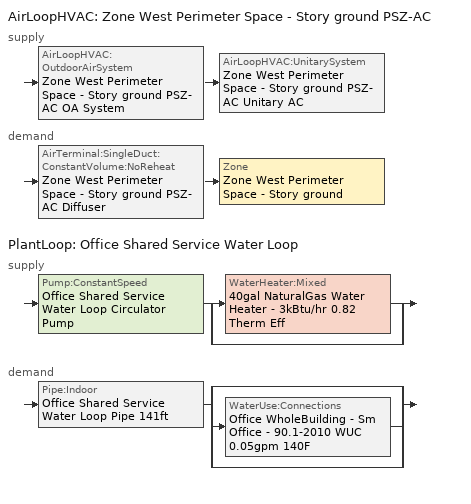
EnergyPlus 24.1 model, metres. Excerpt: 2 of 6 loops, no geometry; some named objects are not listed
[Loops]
AirLoopHVAC 'Zone West Perimeter Space - Story ground PSZ-AC'
 supply: AirLoopHVAC:OutdoorAirSystem 'Zone West Perimeter Space - Story ground PSZ-AC OA System' > AirLoopHVAC:UnitarySystem 'Zone West Perimeter Space - Story ground PSZ-AC Unitary AC'
 demand: AirTerminal:SingleDuct:ConstantVolume:NoReheat 'Zone West Perimeter Space - Story ground PSZ-AC Diffuser' > Zone 'Zone West Perimeter Space - Story ground'
PlantLoop 'Office Shared Service Water Loop'
 supply: Pump:ConstantSpeed 'Office Shared Service Water Loop Circulator Pump' > split
  | WaterHeater:Mixed '40gal NaturalGas Water Heater - 3kBtu/hr 0.82 Therm Eff'
  | bypass
 demand: Pipe:Indoor 'Office Shared Service Water Loop Pipe 141ft' > split
  | bypass
  | WaterUse:Connections 'Office WholeBuilding - Sm Office - 90.1-2010 WUC 0.05gpm 140F'
  | bypass
[Material] Roughness=Smooth; Thermal Absorptance=0.9; Solar Absorptance=0.7; Visible Absorptance=0.7
Name | Thickness {m} | Conductivity {W/m-K} | Density {kg/m3} | Specific Heat {J/kg-K}
Copper pipe 0.75in type L | 0.001143 | 386 | 8906.27 | 385.1856
Fiberglass batt 0.5in | 0.0127 | 0.0663448 | 11.2129 | 837.36
[Construction]
Copper pipe 0.75in type L with 0.5in fiberglass batt: Fiberglass batt 0.5in, Copper pipe 0.75in type L
[ZoneControl:Thermostat]
Zone West Perimeter Space - Story ground Thermostat: Zone or ZoneList=Zone West Perimeter Space - Story ground; Control Type Schedule=Zone West Perimeter Space - Story ground Thermostat Schedule; Control 1=Office WholeBuilding - Sm Office - 90.1-2010 Thermostat 4; Temperature Difference Between Cutout And Setpoint {deltaC}=0
[ThermostatSetpoint:DualSetpoint]
Office WholeBuilding - Sm Office - 90.1-2010 Thermostat 4: Heating Setpoint Temperature Schedule=OfficeSmall HTGSETP_SCH_NO_OPTIMUM; Cooling Setpoint Temperature Schedule=OfficeSmall CLGSETP_SCH_NO_OPTIMUM
[AirTerminal:SingleDuct:ConstantVolume:NoReheat]
Zone West Perimeter Space - Story ground PSZ-AC Diffuser: Availability Schedule=Always On Discrete; Maximum Air Flow Rate {m3/s}=AutoSize
[Zone equipment]
Zone West Perimeter Space - Story ground: Zone West Perimeter Space - Story ground PSZ-AC Diffuser
[Sizing:Zone]
Zone West Perimeter Space - Story ground: Zone Cooling Design Supply Air Temperature Input Method=SupplyAirTemperature; Zone Cooling Design Supply Air Temperature {C}=12.7778; Zone Cooling Design Supply Air Temperature Difference {deltaC}=11.11; Zone Heating Design Supply Air Temperature Input Method=SupplyAirTemperature; Zone Heating Design Supply Air Temperature {C}=50; Zone Heating Design Supply Air Temperature Difference {deltaC}=11.11; Zone Cooling Design Supply Air Humidity Ratio {kgWater/kgDryAir}=0.0085; Zone Heating Design Supply Air Humidity Ratio {kgWater/kgDryAir}=0.008; Design Specification Outdoor Air Object=Zone West Perimeter Space - Story ground DSOA Space List; Cooling Design Air Flow Method=DesignDay; Cooling Design Air Flow Rate {m3/s}=0; Cooling Minimum Air Flow per Zone Floor Area {m3/s-m2}=0.000762; Cooling Minimum Air Flow {m3/s}=0; Cooling Minimum Air Flow Fraction=0; Heating Design Air Flow Method=DesignDay; Heating Design Air Flow Rate {m3/s}=0; Heating Maximum Air Flow per Zone Floor Area {m3/s-m2}=0.002032; Heating Maximum Air Flow {m3/s}=0.141576; Heating Maximum Air Flow Fraction=0.3; Account for Dedicated Outdoor Air System=No; Zone Load Sizing Method=Sensible Load Only No Latent Load; Zone Latent Cooling Design Supply Air Humidity Ratio Input Method=HumidityRatioDifference; Zone Cooling Design Supply Air Humidity Ratio Difference {kgWater/kgDryAir}=0.005; Zone Latent Heating Design Supply Air Humidity Ratio Input Method=HumidityRatioDifference; Zone Humidification Design Supply Air Humidity Ratio Difference {kgWater/kgDryAir}=0.005
[Controller:MechanicalVentilation]
Controller Mechanical Ventilation 5: Availability Schedule=Zone West Perimeter Space - Story ground PSZ-AC Occ Sch; Demand Controlled Ventilation=No; System Outdoor Air Method=ZoneSum; Zone or ZoneList Name 1=Zone West Perimeter Space - Story ground; Design Specification Outdoor Air Object Name 1=Office WholeBuilding - Sm Office Ventilation
[DesignSpecification:OutdoorAir]
Office WholeBuilding - Sm Office Ventilation: Outdoor Air Method=Sum; Outdoor Air Flow per Person {m3/s-person}=0; Outdoor Air Flow per Zone Floor Area {m3/s-m2}=0.0004318; Outdoor Air Flow per Zone {m3/s}=0; Outdoor Air Flow Air Changes per Hour {1/hr}=0
[DesignSpecification:OutdoorAir:SpaceList]
Zone West Perimeter Space - Story ground DSOA Space List: Space Name 1=West Perimeter Space - Story ground; Space Design Specification Outdoor Air Object Name 1=Office WholeBuilding - Sm Office Ventilation
[AirLoopHVAC]
Zone West Perimeter Space - Story ground PSZ-AC: Design Supply Air Flow Rate {m3/s}=AutoSize; Design Return Air Flow Fraction of Supply Air Flow=1
[Sizing:System]
Zone West Perimeter Space - Story ground PSZ-AC: Type of Load to Size On=Sensible; Design Outdoor Air Flow Rate {m3/s}=Autosize; Central Heating Maximum System Air Flow Ratio=1; Preheat Design Temperature {C}=7.22222; Preheat Design Humidity Ratio {kgWater/kgDryAir}=0.008; Precool Design Temperature {C}=12.7778; Precool Design Humidity Ratio {kgWater/kgDryAir}=0.008; Central Cooling Design Supply Air Temperature {C}=12.7778; Central Heating Design Supply Air Temperature {C}=50; Type of Zone Sum to Use=Coincident; 100% Outdoor Air in Cooling=No; 100% Outdoor Air in Heating=No; Central Cooling Design Supply Air Humidity Ratio {kgWater/kgDryAir}=0.0085; Central Heating Design Supply Air Humidity Ratio {kgWater/kgDryAir}=0.008; Cooling Supply Air Flow Rate Method=DesignDay; Cooling Supply Air Flow Rate {m3/s}=0; Cooling Supply Air Flow Rate Per Floor Area {m3/s-m2}=0.00996765; Cooling Fraction of Autosized Cooling Supply Air Flow Rate=1; Cooling Supply Air Flow Rate Per Unit Cooling Capacity {m3/s-W}=3.94755e-05; Heating Supply Air Flow Rate Method=DesignDay; Heating Supply Air Flow Rate {m3/s}=0; Heating Supply Air Flow Rate Per Floor Area {m3/s-m2}=0.00996765; Heating Fraction of Autosized Heating Supply Air Flow Rate=1; Heating Fraction of Autosized Cooling Supply Air Flow Rate=1; Heating Supply Air Flow Rate Per Unit Heating Capacity {m3/s-W}=3.15882e-05; System Outdoor Air Method=ZoneSum; Zone Maximum Outdoor Air Fraction=1; Cooling Design Capacity Method=CoolingDesignCapacity; Cooling Design Capacity {W}=Autosize; Cooling Design Capacity Per Floor Area {W/m2}=234.7; Fraction of Autosized Cooling Design Capacity=1; Heating Design Capacity Method=HeatingDesignCapacity; Heating Design Capacity {W}=Autosize; Heating Design Capacity Per Floor Area {W/m2}=157; Fraction of Autosized Heating Design Capacity=1; Central Cooling Capacity Control Method=OnOff; Occupant Diversity=Autosize
[Controller:OutdoorAir]
Zone West Perimeter Space - Story ground PSZ-AC OA System Controller: Minimum Outdoor Air Flow Rate {m3/s}=Autosize; Maximum Outdoor Air Flow Rate {m3/s}=Autosize; Economizer Control Type=NoEconomizer; Economizer Control Action Type=ModulateFlow; Economizer Maximum Limit Dry-Bulb Temperature {C}=28; Economizer Maximum Limit Enthalpy {J/kg}=64000; Lockout Type=LockoutWithHeating; Minimum Limit Type=FixedMinimum; Minimum Outdoor Air Schedule=Zone West Perimeter Space - Story ground PSZ-AC Occ Sch; Maximum Fraction of Outdoor Air Schedule=ems_Zone_West_Perimeter_Space___Story_ground_PSZ_AC_maxOASch; Mechanical Ventilation Controller=Controller Mechanical Ventilation 5; High Humidity Control=No; High Humidity Outdoor Air Flow Ratio=1; Control High Indoor Humidity Based on Outdoor Humidity Ratio=Yes; Heat Recovery Bypass Control Type=BypassWhenWithinEconomizerLimits; Economizer Operation Staging=InterlockedWithMechanicalCooling
[SetpointManager:MixedAir]
Zone West Perimeter Space - Story ground PSZ-AC Mixed Air Node OS Default SPM: Control Variable=Temperature; Setpoint Node or NodeList=Zone West Perimeter Space - Story ground PSZ-AC Mixed Air Node
[AirLoopHVAC:UnitarySystem]
Zone West Perimeter Space - Story ground PSZ-AC Unitary AC: Control Type=Load; Controlling Zone or Thermostat Location=Zone West Perimeter Space - Story ground; Dehumidification Control Type=None; Availability Schedule=Always On Discrete; Supply Fan=Zone West Perimeter Space - Story ground PSZ-AC Fan; Fan Placement=DrawThrough; Supply Air Fan Operating Mode Schedule=Zone West Perimeter Space - Story ground PSZ-AC Occ Sch; Heating Coil=Zone West Perimeter Space - Story ground PSZ-AC Gas Htg Coil 15kBtu/hr 0.8 Thermal Eff; DX Heating Coil Sizing Ratio=1; Cooling Coil=Zone West Perimeter Space - Story ground PSZ-AC 1spd DX AC Clg Coil 7kBtu/hr 13.0SEER; Use DOAS DX Cooling Coil=No; Minimum Supply Air Temperature {C}=2; Latent Load Control=SensibleOnlyLoadControl; Supplemental Heating Coil=Zone West Perimeter Space - Story ground PSZ-AC No Heat; Cooling Supply Air Flow Rate Method=SupplyAirFlowRate; Cooling Supply Air Flow Rate {m3/s}=Autosize; Heating Supply Air Flow Rate Method=SupplyAirFlowRate; Heating Supply Air Flow Rate {m3/s}=Autosize; No Load Supply Air Flow Rate Method=None; No Load Supply Air Flow Rate Control Set To Low Speed=Yes; Maximum Supply Air Temperature {C}=80; Maximum Outdoor Dry-Bulb Temperature for Supplemental Heater Operation {C}=21; Ancillary On-Cycle Electric Power {W}=0; Ancillary Off-Cycle Electric Power {W}=0
[Fan:OnOff]
Zone West Perimeter Space - Story ground PSZ-AC Fan: Availability Schedule=Always On Discrete; Fan Total Efficiency=0.55575; Pressure Rise {Pa}=622.722; Maximum Flow Rate {m3/s}=Autosize; Motor Efficiency=0.855; Motor In Airstream Fraction=1; Fan Power Ratio Function of Speed Ratio Curve=Fan On Off Power Curve 4; Fan Efficiency Ratio Function of Speed Ratio Curve=Fan On Off Efficiency Curve 4
[Coil:Heating:Fuel]
Zone West Perimeter Space - Story ground PSZ-AC Gas Htg Coil 15kBtu/hr 0.8 Thermal Eff: Availability Schedule=Always On Discrete; Fuel Type=NaturalGas; Burner Efficiency=0.8; Nominal Capacity {W}=AutoSize; On Cycle Parasitic Electric Load {W}=0; Off Cycle Parasitic Fuel Load {W}=0
[Coil:Cooling:DX:SingleSpeed]
Zone West Perimeter Space - Story ground PSZ-AC 1spd DX AC Clg Coil 7kBtu/hr 13.0SEER: Availability Schedule=Always On Discrete; Gross Rated Total Cooling Capacity {W}=Autosize; Gross Rated Sensible Heat Ratio=Autosize; Gross Rated Cooling COP {W/W}=3.6504; Rated Air Flow Rate {m3/s}=Autosize; Rated Evaporator Fan Power Per Volume Flow Rate 2017 {W/(m3/s)}=773.3; Rated Evaporator Fan Power Per Volume Flow Rate 2023 {W/(m3/s)}=934.4; Total Cooling Capacity Function of Temperature Curve=PSZ-Fine Storage DX Coil Cap-FT; Total Cooling Capacity Function of Flow Fraction Curve=DX Coil Cap-FF; Energy Input Ratio Function of Temperature Curve=PSZ-AC DX Coil EIR-FT; Energy Input Ratio Function of Flow Fraction Curve=Split DX Coil EIR-FF; Part Load Fraction Correlation Curve=HPACCOOLPLFFPLR; Minimum Outdoor Dry-Bulb Temperature for Compressor Operation {C}=-25; Nominal Time for Condensate Removal to Begin {s}=0; Ratio of Initial Moisture Evaporation Rate and Steady State Latent Capacity=0; Maximum Cycling Rate {cycles/hr}=0; Latent Capacity Time Constant {s}=0; Condenser Type=AirCooled; Evaporative Condenser Effectiveness=0.9; Evaporative Condenser Air Flow Rate {m3/s}=Autosize; Evaporative Condenser Pump Rated Power Consumption {W}=Autosize; Crankcase Heater Capacity {W}=0; Maximum Outdoor Dry-Bulb Temperature for Crankcase Heater Operation {C}=10; Basin Heater Capacity {W/K}=0; Basin Heater Setpoint Temperature {C}=2
[Coil:Heating:Electric]
Zone West Perimeter Space - Story ground PSZ-AC No Heat: Availability Schedule=Always Off Discrete; Efficiency=1; Nominal Capacity {W}=0
[SetpointManager:SingleZone:Reheat]
Zone West Perimeter Space - Story ground Setpoint Manager SZ Reheat: Control Variable=Temperature; Minimum Supply Air Temperature {C}=12.7778; Maximum Supply Air Temperature {C}=50; Control Zone=Zone West Perimeter Space - Story ground; Setpoint Node or NodeList=Zone West Perimeter Space - Story ground PSZ-AC Supply Outlet Node
[PlantLoop]
Office Shared Service Water Loop: Fluid Type=Water; Plant Equipment Operation Scheme=Office Shared Service Water Loop Operation Schemes; Maximum Loop Temperature {C}=60; Minimum Loop Temperature {C}=10; Maximum Loop Flow Rate {m3/s}=Autosize; Minimum Loop Flow Rate {m3/s}=0; Plant Loop Volume {m3}=Autocalculate; Load Distribution Scheme=Optimal; Plant Loop Demand Calculation Scheme=SingleSetpoint; Common Pipe Simulation=None
[Sizing:Plant]
Office Shared Service Water Loop: Loop Type=Heating; Design Loop Exit Temperature {C}=60; Loop Design Temperature Difference {deltaC}=5; Sizing Option=NonCoincident; Zone Timesteps in Averaging Window=1; Coincident Sizing Factor Mode=None
[Pump:ConstantSpeed]
Office Shared Service Water Loop Circulator Pump: Design Flow Rate {m3/s}=Autosize; Design Pump Head {Pa}=29890.7; Design Power Consumption {W}=Autosize; Motor Efficiency=0.855; Fraction of Motor Inefficiencies to Fluid Stream=0; Pump Control Type=Intermittent; Design Power Sizing Method=PowerPerFlowPerPressure; Design Electric Power per Unit Flow Rate {W/(m3/s)}=348701.1; Design Shaft Power per Unit Flow Rate per Unit Head {W-s/m3-Pa}=1.28205
[WaterHeater:Mixed]
40gal NaturalGas Water Heater - 3kBtu/hr 0.82 Therm Eff: Tank Volume {m3}=0.151416; Setpoint Temperature Schedule=Service Water Loop Temp - 140F; Deadband Temperature Difference {deltaC}=2; Maximum Temperature Limit {C}=60; Heater Control Type=Cycle; Heater Maximum Capacity {W}=838.944; Heater Ignition Minimum Flow Rate {m3/s}=0; Heater Ignition Delay {s}=0; Heater Fuel Type=NaturalGas; Heater Thermal Efficiency=0.82; Off Cycle Parasitic Fuel Consumption Rate {W}=0; Off Cycle Parasitic Fuel Type=NaturalGas; Off Cycle Parasitic Heat Fraction to Tank=0; On Cycle Parasitic Fuel Consumption Rate {W}=0; On Cycle Parasitic Fuel Type=NaturalGas; On Cycle Parasitic Heat Fraction to Tank=0; Ambient Temperature Indicator=Schedule; Ambient Temperature Schedule=Water Heater Ambient Temp Schedule 71.6F; Off Cycle Loss Coefficient to Ambient Temperature {W/K}=0.293509; Off Cycle Loss Fraction to Zone=1; On Cycle Loss Coefficient to Ambient Temperature {W/K}=0.293509; On Cycle Loss Fraction to Zone=1; Use Side Effectiveness=1; Source Side Effectiveness=1; Use Side Design Flow Rate {m3/s}=Autosize; Source Side Design Flow Rate {m3/s}=Autosize; Indirect Water Heating Recovery Time {hr}=1.5; Source Side Flow Control Mode=IndirectHeatPrimarySetpoint
[WaterHeater:Sizing]
40gal NaturalGas Water Heater - 3kBtu/hr 0.82 Therm Eff: Design Mode=PeakDraw; Time Storage Can Meet Peak Draw {hr}=0.538503; Time for Tank Recovery {hr}=0; Nominal Tank Volume for Autosizing Plant Connections {m3}=1
[SetpointManager:Scheduled]
Service hot water setpoint manager: Control Variable=Temperature; Schedule=Service Water Loop Temp - 140F; Setpoint Node or NodeList=Office Shared Service Water Loop Supply Outlet Node
[Pipe:Indoor]
Office Shared Service Water Loop Pipe 141ft: Construction=Copper pipe 0.75in type L with 0.5in fiberglass batt; Environment Type=Schedule; Ambient Temperature Schedule=Office Shared Service Water Loop Piping Air Temp - 70F; Ambient Air Velocity Schedule=Office Shared Service Water Loop Piping Air Velocity - 0.67mph; Pipe Inside Diameter {m}=0.019939; Pipe Length {m}=43.1052
[WaterUse:Connections]
Office WholeBuilding - Sm Office - 90.1-2010 WUC 0.05gpm 140F: Drain Water Heat Exchanger Type=None; Drain Water Heat Exchanger Destination=Plant; Water Use Equipment Name 1=Office WholeBuilding - Sm Office - 90.1-2010 Service Water Use 0.05gpm 140F
[WaterUse:Equipment]
Office WholeBuilding - Sm Office - 90.1-2010 Service Water Use 0.05gpm 140F: Peak Flow Rate {m3/s}=2.86669e-06; Flow Rate Fraction Schedule=OfficeSmall BLDG_SWH_SCH; Target Temperature Schedule=Mixed Water At Faucet Temp - 140F; Sensible Fraction Schedule=Fraction Sensible - 0.2; Latent Fraction Schedule=Fraction Latent - 0.05
[PlantEquipmentOperationSchemes]
Office Shared Service Water Loop Operation Schemes: Control Scheme Object Type 1=PlantEquipmentOperation:HeatingLoad; Control Scheme Name 1=Office Shared Service Water Loop Heating Operation Scheme; Control Scheme Schedule Name 1=Always On Discrete
[PlantEquipmentOperation:HeatingLoad]
Office Shared Service Water Loop Heating Operation Scheme: Load Range Lower Limit 1 {W}=0; Load Range Upper Limit 1 {W}=1000000000; Range Equipment List Name 1=Office Shared Service Water Loop Heating Equipment List
[PlantEquipmentList]
Office Shared Service Water Loop Heating Equipment List: WaterHeater:Mixed, 40gal NaturalGas Water Heater - 3kBtu/hr 0.82 Therm Eff
[Schedule:Day:Interval]
OfficeSmall HTGSETP_SCH_NO_OPTIMUM Default; OfficeSmall HTGSETP_SCH_NO_OPTIMUM Summer Design Day: No, 24:00, 15.56
OfficeSmall HTGSETP_SCH_NO_OPTIMUM Wkdy Day: No, 06:00, 15.56, 19:00, 21.11, 24:00, 15.56
OfficeSmall HTGSETP_SCH_NO_OPTIMUM Winter Design Day: No, 24:00, 21.11
OfficeSmall CLGSETP_SCH_NO_OPTIMUM Default; OfficeSmall CLGSETP_SCH_NO_OPTIMUM Winter Design Day: No, 24:00, 29.44
OfficeSmall CLGSETP_SCH_NO_OPTIMUM Wkdy Day: No, 06:00, 29.44, 18:00, 23.89, 24:00, 29.44
OfficeSmall CLGSETP_SCH_NO_OPTIMUM Summer Design Day: No, 24:00, 23.89
Zone West Perimeter Space - Story ground PSZ-AC Occ Sch Default: No, 07:00, 0, 18:00, 1, 24:00, 0
Schedule Day 27; Schedule Day 28; OfficeSmall BLDG_SWH_SCH Default: No, 24:00, 0
Zone West Perimeter Space - Story ground PSZ-AC Occ Sch Summer Design Day; Zone West Perimeter Space - Story ground PSZ-AC Occ Sch Winter Design Day: No, 24:00, 1
ems_Zone_West_Perimeter_Space___Story_ground_PSZ_AC_maxOASch_Default: No, 24:00, 0.7
Fraction Latent - 0.05 Default: No, 24:00, 0.05
Fraction Sensible - 0.2 Default: No, 24:00, 0.2
Mixed Water At Faucet Temp - 140F Default; Service Water Loop Temp - 140F Default: No, 24:00, 60
Office Shared Service Water Loop Piping Air Temp - 70F Default: No, 24:00, 21.1
Office Shared Service Water Loop Piping Air Velocity - 0.67mph Default: No, 24:00, 0.3
OfficeSmall BLDG_SWH_SCH Summer Design Day; OfficeSmall BLDG_SWH_SCH Winter Design Day; OfficeSmall BLDG_SWH_SCH WntrDsn|SmrDsn|Wkdy Day: No, 07:00, 0, 08:00, 0.27, 09:00, 0.55, 11:00, 0.64, 12:00, 0.82, 13:00, 1, 14:00, 0.91, 16:00, 0.55, 17:00, 0.73, 19:00, 0.37, 20:00, 0.18, 21:00, 0.27, 22:00, 0.09, 24:00, 0
Water Heater Ambient Temp Schedule 71.6F Default: No, 24:00, 22
[Schedule:Week:Daily]
OfficeSmall HTGSETP_SCH_NO_OPTIMUM Week Rule - Jan1-Dec31: OfficeSmall HTGSETP_SCH_NO_OPTIMUM Default, OfficeSmall HTGSETP_SCH_NO_OPTIMUM Wkdy Day, OfficeSmall HTGSETP_SCH_NO_OPTIMUM Wkdy Day, OfficeSmall HTGSETP_SCH_NO_OPTIMUM Wkdy Day, OfficeSmall HTGSETP_SCH_NO_OPTIMUM Wkdy Day, OfficeSmall HTGSETP_SCH_NO_OPTIMUM Wkdy Day, OfficeSmall HTGSETP_SCH_NO_OPTIMUM Default, OfficeSmall HTGSETP_SCH_NO_OPTIMUM Default, OfficeSmall HTGSETP_SCH_NO_OPTIMUM Summer Design Day, OfficeSmall HTGSETP_SCH_NO_OPTIMUM Winter Design Day, OfficeSmall HTGSETP_SCH_NO_OPTIMUM Default, OfficeSmall HTGSETP_SCH_NO_OPTIMUM Default
OfficeSmall CLGSETP_SCH_NO_OPTIMUM Week Rule - Jan1-Dec31: OfficeSmall CLGSETP_SCH_NO_OPTIMUM Default, OfficeSmall CLGSETP_SCH_NO_OPTIMUM Wkdy Day, OfficeSmall CLGSETP_SCH_NO_OPTIMUM Wkdy Day, OfficeSmall CLGSETP_SCH_NO_OPTIMUM Wkdy Day, OfficeSmall CLGSETP_SCH_NO_OPTIMUM Wkdy Day, OfficeSmall CLGSETP_SCH_NO_OPTIMUM Wkdy Day, OfficeSmall CLGSETP_SCH_NO_OPTIMUM Default, OfficeSmall CLGSETP_SCH_NO_OPTIMUM Default, OfficeSmall CLGSETP_SCH_NO_OPTIMUM Summer Design Day, OfficeSmall CLGSETP_SCH_NO_OPTIMUM Winter Design Day, OfficeSmall CLGSETP_SCH_NO_OPTIMUM Default, OfficeSmall CLGSETP_SCH_NO_OPTIMUM Default
Zone West Perimeter Space - Story ground PSZ-AC Occ Sch Week Rule - Jan1-Jan7: Zone West Perimeter Space - Story ground PSZ-AC Occ Sch Default, Zone West Perimeter Space - Story ground PSZ-AC Occ Sch Default, Zone West Perimeter Space - Story ground PSZ-AC Occ Sch Default, Zone West Perimeter Space - Story ground PSZ-AC Occ Sch Default, Zone West Perimeter Space - Story ground PSZ-AC Occ Sch Default, Zone West Perimeter Space - Story ground PSZ-AC Occ Sch Default, Schedule Day 27, Zone West Perimeter Space - Story ground PSZ-AC Occ Sch Default, Zone West Perimeter Space - Story ground PSZ-AC Occ Sch Summer Design Day, Zone West Perimeter Space - Story ground PSZ-AC Occ Sch Winter Design Day, Zone West Perimeter Space - Story ground PSZ-AC Occ Sch Default, Zone West Perimeter Space - Story ground PSZ-AC Occ Sch Default
Zone West Perimeter Space - Story ground PSZ-AC Occ Sch Week Rule - Jan8-Dec23: Schedule Day 28, Zone West Perimeter Space - Story ground PSZ-AC Occ Sch Default, Zone West Perimeter Space - Story ground PSZ-AC Occ Sch Default, Zone West Perimeter Space - Story ground PSZ-AC Occ Sch Default, Zone West Perimeter Space - Story ground PSZ-AC Occ Sch Default, Zone West Perimeter Space - Story ground PSZ-AC Occ Sch Default, Schedule Day 27, Zone West Perimeter Space - Story ground PSZ-AC Occ Sch Default, Zone West Perimeter Space - Story ground PSZ-AC Occ Sch Summer Design Day, Zone West Perimeter Space - Story ground PSZ-AC Occ Sch Winter Design Day, Zone West Perimeter Space - Story ground PSZ-AC Occ Sch Default, Zone West Perimeter Space - Story ground PSZ-AC Occ Sch Default
Zone West Perimeter Space - Story ground PSZ-AC Occ Sch Week Rule - Dec24-Dec30: Schedule Day 28, Zone West Perimeter Space - Story ground PSZ-AC Occ Sch Default, Zone West Perimeter Space - Story ground PSZ-AC Occ Sch Default, Zone West Perimeter Space - Story ground PSZ-AC Occ Sch Default, Zone West Perimeter Space - Story ground PSZ-AC Occ Sch Default, Zone West Perimeter Space - Story ground PSZ-AC Occ Sch Default, Zone West Perimeter Space - Story ground PSZ-AC Occ Sch Default, Zone West Perimeter Space - Story ground PSZ-AC Occ Sch Default, Zone West Perimeter Space - Story ground PSZ-AC Occ Sch Summer Design Day, Zone West Perimeter Space - Story ground PSZ-AC Occ Sch Winter Design Day, Zone West Perimeter Space - Story ground PSZ-AC Occ Sch Default, Zone West Perimeter Space - Story ground PSZ-AC Occ Sch Default
Zone West Perimeter Space - Story ground PSZ-AC Occ Sch Week Rule - Dec31-Dec31: Zone West Perimeter Space - Story ground PSZ-AC Occ Sch Default, Zone West Perimeter Space - Story ground PSZ-AC Occ Sch Default, Zone West Perimeter Space - Story ground PSZ-AC Occ Sch Default, Zone West Perimeter Space - Story ground PSZ-AC Occ Sch Default, Zone West Perimeter Space - Story ground PSZ-AC Occ Sch Default, Zone West Perimeter Space - Story ground PSZ-AC Occ Sch Default, Zone West Perimeter Space - Story ground PSZ-AC Occ Sch Default, Zone West Perimeter Space - Story ground PSZ-AC Occ Sch Default, Zone West Perimeter Space - Story ground PSZ-AC Occ Sch Summer Design Day, Zone West Perimeter Space - Story ground PSZ-AC Occ Sch Winter Design Day, Zone West Perimeter Space - Story ground PSZ-AC Occ Sch Default, Zone West Perimeter Space - Story ground PSZ-AC Occ Sch Default
ems_Zone_West_Perimeter_Space___Story_ground_PSZ_AC_maxOASch Week Rule - Jan1-Dec31: ems_Zone_West_Perimeter_Space___Story_ground_PSZ_AC_maxOASch_Default, ems_Zone_West_Perimeter_Space___Story_ground_PSZ_AC_maxOASch_Default, ems_Zone_West_Perimeter_Space___Story_ground_PSZ_AC_maxOASch_Default, ems_Zone_West_Perimeter_Space___Story_ground_PSZ_AC_maxOASch_Default, ems_Zone_West_Perimeter_Space___Story_ground_PSZ_AC_maxOASch_Default, ems_Zone_West_Perimeter_Space___Story_ground_PSZ_AC_maxOASch_Default, ems_Zone_West_Perimeter_Space___Story_ground_PSZ_AC_maxOASch_Default, ems_Zone_West_Perimeter_Space___Story_ground_PSZ_AC_maxOASch_Default, ems_Zone_West_Perimeter_Space___Story_ground_PSZ_AC_maxOASch_Default, ems_Zone_West_Perimeter_Space___Story_ground_PSZ_AC_maxOASch_Default, ems_Zone_West_Perimeter_Space___Story_ground_PSZ_AC_maxOASch_Default, ems_Zone_West_Perimeter_Space___Story_ground_PSZ_AC_maxOASch_Default
Fraction Latent - 0.05 Week Rule - Jan1-Dec31: Fraction Latent - 0.05 Default, Fraction Latent - 0.05 Default, Fraction Latent - 0.05 Default, Fraction Latent - 0.05 Default, Fraction Latent - 0.05 Default, Fraction Latent - 0.05 Default, Fraction Latent - 0.05 Default, Fraction Latent - 0.05 Default, Fraction Latent - 0.05 Default, Fraction Latent - 0.05 Default, Fraction Latent - 0.05 Default, Fraction Latent - 0.05 Default
Fraction Sensible - 0.2 Week Rule - Jan1-Dec31: Fraction Sensible - 0.2 Default, Fraction Sensible - 0.2 Default, Fraction Sensible - 0.2 Default, Fraction Sensible - 0.2 Default, Fraction Sensible - 0.2 Default, Fraction Sensible - 0.2 Default, Fraction Sensible - 0.2 Default, Fraction Sensible - 0.2 Default, Fraction Sensible - 0.2 Default, Fraction Sensible - 0.2 Default, Fraction Sensible - 0.2 Default, Fraction Sensible - 0.2 Default
Mixed Water At Faucet Temp - 140F Week Rule - Jan1-Dec31: Mixed Water At Faucet Temp - 140F Default, Mixed Water At Faucet Temp - 140F Default, Mixed Water At Faucet Temp - 140F Default, Mixed Water At Faucet Temp - 140F Default, Mixed Water At Faucet Temp - 140F Default, Mixed Water At Faucet Temp - 140F Default, Mixed Water At Faucet Temp - 140F Default, Mixed Water At Faucet Temp - 140F Default, Mixed Water At Faucet Temp - 140F Default, Mixed Water At Faucet Temp - 140F Default, Mixed Water At Faucet Temp - 140F Default, Mixed Water At Faucet Temp - 140F Default
Office Shared Service Water Loop Piping Air Temp - 70F Week Rule - Jan1-Dec31: Office Shared Service Water Loop Piping Air Temp - 70F Default, Office Shared Service Water Loop Piping Air Temp - 70F Default, Office Shared Service Water Loop Piping Air Temp - 70F Default, Office Shared Service Water Loop Piping Air Temp - 70F Default, Office Shared Service Water Loop Piping Air Temp - 70F Default, Office Shared Service Water Loop Piping Air Temp - 70F Default, Office Shared Service Water Loop Piping Air Temp - 70F Default, Office Shared Service Water Loop Piping Air Temp - 70F Default, Office Shared Service Water Loop Piping Air Temp - 70F Default, Office Shared Service Water Loop Piping Air Temp - 70F Default, Office Shared Service Water Loop Piping Air Temp - 70F Default, Office Shared Service Water Loop Piping Air Temp - 70F Default
Office Shared Service Water Loop Piping Air Velocity - 0.67mph Week Rule - Jan1-Dec31: Office Shared Service Water Loop Piping Air Velocity - 0.67mph Default, Office Shared Service Water Loop Piping Air Velocity - 0.67mph Default, Office Shared Service Water Loop Piping Air Velocity - 0.67mph Default, Office Shared Service Water Loop Piping Air Velocity - 0.67mph Default, Office Shared Service Water Loop Piping Air Velocity - 0.67mph Default, Office Shared Service Water Loop Piping Air Velocity - 0.67mph Default, Office Shared Service Water Loop Piping Air Velocity - 0.67mph Default, Office Shared Service Water Loop Piping Air Velocity - 0.67mph Default, Office Shared Service Water Loop Piping Air Velocity - 0.67mph Default, Office Shared Service Water Loop Piping Air Velocity - 0.67mph Default, Office Shared Service Water Loop Piping Air Velocity - 0.67mph Default, Office Shared Service Water Loop Piping Air Velocity - 0.67mph Default
OfficeSmall BLDG_SWH_SCH Week Rule - Jan1-Dec31: OfficeSmall BLDG_SWH_SCH Default, OfficeSmall BLDG_SWH_SCH WntrDsn|SmrDsn|Wkdy Day, OfficeSmall BLDG_SWH_SCH WntrDsn|SmrDsn|Wkdy Day, OfficeSmall BLDG_SWH_SCH WntrDsn|SmrDsn|Wkdy Day, OfficeSmall BLDG_SWH_SCH WntrDsn|SmrDsn|Wkdy Day, OfficeSmall BLDG_SWH_SCH WntrDsn|SmrDsn|Wkdy Day, OfficeSmall BLDG_SWH_SCH Default, OfficeSmall BLDG_SWH_SCH Default, OfficeSmall BLDG_SWH_SCH Summer Design Day, OfficeSmall BLDG_SWH_SCH Winter Design Day, OfficeSmall BLDG_SWH_SCH Default, OfficeSmall BLDG_SWH_SCH Default
Service Water Loop Temp - 140F Week Rule - Jan1-Dec31: Service Water Loop Temp - 140F Default, Service Water Loop Temp - 140F Default, Service Water Loop Temp - 140F Default, Service Water Loop Temp - 140F Default, Service Water Loop Temp - 140F Default, Service Water Loop Temp - 140F Default, Service Water Loop Temp - 140F Default, Service Water Loop Temp - 140F Default, Service Water Loop Temp - 140F Default, Service Water Loop Temp - 140F Default, Service Water Loop Temp - 140F Default, Service Water Loop Temp - 140F Default
Water Heater Ambient Temp Schedule 71.6F Week Rule - Jan1-Dec31: Water Heater Ambient Temp Schedule 71.6F Default, Water Heater Ambient Temp Schedule 71.6F Default, Water Heater Ambient Temp Schedule 71.6F Default, Water Heater Ambient Temp Schedule 71.6F Default, Water Heater Ambient Temp Schedule 71.6F Default, Water Heater Ambient Temp Schedule 71.6F Default, Water Heater Ambient Temp Schedule 71.6F Default, Water Heater Ambient Temp Schedule 71.6F Default, Water Heater Ambient Temp Schedule 71.6F Default, Water Heater Ambient Temp Schedule 71.6F Default, Water Heater Ambient Temp Schedule 71.6F Default, Water Heater Ambient Temp Schedule 71.6F Default
[Schedule:Year]
OfficeSmall HTGSETP_SCH_NO_OPTIMUM: OfficeSmall HTGSETP_SCH_NO_OPTIMUM Week Rule - Jan1-Dec31, 1, 1, 12, 31
OfficeSmall CLGSETP_SCH_NO_OPTIMUM: OfficeSmall CLGSETP_SCH_NO_OPTIMUM Week Rule - Jan1-Dec31, 1, 1, 12, 31
Zone West Perimeter Space - Story ground PSZ-AC Occ Sch: Zone West Perimeter Space - Story ground PSZ-AC Occ Sch Week Rule - Jan1-Jan7, 1, 1, 1, 7, Zone West Perimeter Space - Story ground PSZ-AC Occ Sch Week Rule - Jan8-Dec23, 1, 8, 12, 23, Zone West Perimeter Space - Story ground PSZ-AC Occ Sch Week Rule - Dec24-Dec30, 12, 24, 12, 30, Zone West Perimeter Space - Story ground PSZ-AC Occ Sch Week Rule - Dec31-Dec31, 12, 31, 12, 31
ems_Zone_West_Perimeter_Space___Story_ground_PSZ_AC_maxOASch: ems_Zone_West_Perimeter_Space___Story_ground_PSZ_AC_maxOASch Week Rule - Jan1-Dec31, 1, 1, 12, 31
Fraction Latent - 0.05: Fraction Latent - 0.05 Week Rule - Jan1-Dec31, 1, 1, 12, 31
Fraction Sensible - 0.2: Fraction Sensible - 0.2 Week Rule - Jan1-Dec31, 1, 1, 12, 31
Mixed Water At Faucet Temp - 140F: Mixed Water At Faucet Temp - 140F Week Rule - Jan1-Dec31, 1, 1, 12, 31
Office Shared Service Water Loop Piping Air Temp - 70F: Office Shared Service Water Loop Piping Air Temp - 70F Week Rule - Jan1-Dec31, 1, 1, 12, 31
Office Shared Service Water Loop Piping Air Velocity - 0.67mph: Office Shared Service Water Loop Piping Air Velocity - 0.67mph Week Rule - Jan1-Dec31, 1, 1, 12, 31
OfficeSmall BLDG_SWH_SCH: OfficeSmall BLDG_SWH_SCH Week Rule - Jan1-Dec31, 1, 1, 12, 31
Service Water Loop Temp - 140F: Service Water Loop Temp - 140F Week Rule - Jan1-Dec31, 1, 1, 12, 31
Water Heater Ambient Temp Schedule 71.6F: Water Heater Ambient Temp Schedule 71.6F Week Rule - Jan1-Dec31, 1, 1, 12, 31
[Schedule:Compact]
Zone West Perimeter Space - Story ground Thermostat Schedule: Through: 12/31, For: AllDays, Until: 24:00, 4
[Schedule:Constant]
Name | Hourly Value
Always On Discrete | 1
Always Off Discrete | 0
[Curve:Exponent]
Fan On Off Power Curve 4: Coefficient1 Constant=1; Coefficient2 Constant=0; Coefficient3 Constant=0; Minimum Value of x {BasedOnField A2}=0; Maximum Value of x {BasedOnField A2}=1
[Curve:Cubic]
Fan On Off Efficiency Curve 4: Coefficient1 Constant=1; Coefficient2 x=0; Coefficient3 x**2=0; Coefficient4 x**3=0; Minimum Value of x {BasedOnField A2}=0; Maximum Value of x {BasedOnField A2}=1
[Curve:Biquadratic] Minimum Value of x {BasedOnField A2}=12.77778; Maximum Value of x {BasedOnField A2}=23.88889; Minimum Value of y {BasedOnField A3}=23.88889; Maximum Value of y {BasedOnField A3}=46.11111
Name | Coefficient1 Constant | Coefficient2 x | Coefficient3 x**2 | Coefficient4 y | Coefficient5 y**2 | Coefficient6 x*y
PSZ-Fine Storage DX Coil Cap-FT | 0.942588 | 0.00954335 | 0.00068377 | -0.0110427 | 5.249e-06 | -9.72e-06
PSZ-AC DX Coil EIR-FT | 0.342414 | 0.034885 | -0.0006237 | 0.00497722 | 0.000437951 | -0.000728028
[Curve:Quadratic]
Name | Coefficient1 Constant | Coefficient2 x | Coefficient3 x**2 | Minimum Value of x {BasedOnField A2} | Maximum Value of x {BasedOnField A2}
DX Coil Cap-FF | 0.8 | 0.2 | 0 | 0.5 | 1.5
Split DX Coil EIR-FF | 1.1552 | -0.1808 | 0.0256 | 0.5 | 1.5
HPACCOOLPLFFPLR | 0.85 | 0.15 | 0 | 0 | 1
